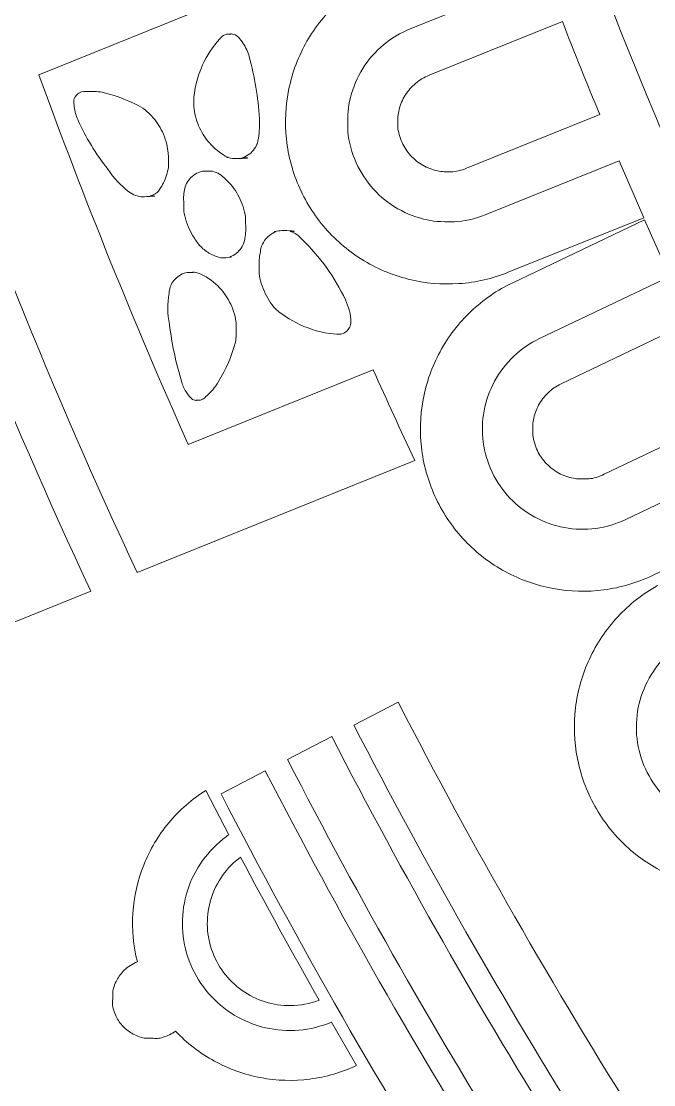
# Model space of a CAD drawing. Header units: millimetres. Extents: x -216 to 235, y -247 to 205.
# Drawn here: x -124.84 to -109.07, y -94.69 to -68.15 of the extents above; entities that cross this region are included whole.
import ezdxf

# ---------------------------------------------------------------- set-up
doc = ezdxf.new("R2010")
doc.units = ezdxf.units.MM
doc.header["$MEASUREMENT"] = 0
doc.layers.add('Camada 1', color=7, linetype='Continuous')

msp = doc.modelspace()

# ---------------------------------------------------------------- linework, layer by layer
at = {"layer": 'Camada 1', "color": 240, "lineweight": 18}
msp.add_open_spline([(40.386, -243.7514), (52.549, -242.0562), (64.5321, -239.369), (76.2543, -235.708), (76.2543, -235.708), (98.8911, -228.6351), (120.1427, -218.1082), (139.486, -204.3864), (139.486, -204.3864), (164.4969, -186.644), (185.4274, -164.233), (201.4217, -138.0695), (201.4217, -138.0695), (213.7717, -117.7741), (222.7947, -95.7966), (228.2686, -72.6782), (228.2686, -72.6782), (232.7664, -53.682), (234.7784, -34.2646), (234.2711, -14.7498), (234.2711, -14.7498), (233.6078, 8.9614), (229.2434, 32.277), (221.2854, 54.6227), (221.2854, 54.6227), (213.3274, 76.9685), (201.9717, 97.7943), (187.498, 116.5872), (187.498, 116.5872), (182.1139, 123.578), (176.3293, 130.2413), (170.1642, 136.5541), (170.1642, 136.5541), (153.5928, 153.4769), (134.5781, 167.599), (113.5883, 178.5727), (113.5883, 178.5727), (92.5985, 189.5464), (70.1505, 197.1015), (46.7969, 201.0519), (46.7969, 201.0519), (39.0919, 202.3552), (31.3295, 203.2562), (23.5308, 203.7524), (23.5308, 203.7524), (0.054, 205.2792), (-23.3725, 203.1146), (-46.1721, 197.3119), (-46.1721, 197.3119), (-57.2082, 194.503), (-67.9982, 190.8615), (-78.4793, 186.4083), (-78.4793, 186.4083), (-100.2525, 177.1917), (-120.3159, 164.6826), (-138.1754, 149.1888), (-138.1754, 149.1888), (-156.0349, 133.6951), (-171.2507, 115.5983), (-183.4483, 95.344), (-183.4483, 95.344), (-190.4371, 83.7389), (-196.3515, 71.5511), (-201.1434, 58.8799), (-201.1434, 58.8799), (-210.746, 33.3304), (-215.639, 6.4782), (-215.6655, -20.8162), (-215.6655, -20.8162), (-215.6885, -44.4186), (-212.0189, -67.7341), (-204.7472, -90.1884), (-204.7472, -90.1884), (-197.4754, -112.6427), (-186.7806, -133.683), (-172.926, -152.7913), (-172.926, -152.7913), (-167.4686, -160.3181), (-161.5547, -167.4917), (-155.2071, -174.2846)], degree=3, knots=[0, 0, 0, 0, 0.047619, 0.047619, 0.047619, 0.047619, 0.0952381, 0.0952381, 0.0952381, 0.0952381, 0.1428571, 0.1428571, 0.1428571, 0.1428571, 0.1904762, 0.1904762, 0.1904762, 0.1904762, 0.2380952, 0.2380952, 0.2380952, 0.2380952, 0.2857143, 0.2857143, 0.2857143, 0.2857143, 0.3333333, 0.3333333, 0.3333333, 0.3333333, 0.3809524, 0.3809524, 0.3809524, 0.3809524, 0.4285714, 0.4285714, 0.4285714, 0.4285714, 0.4761905, 0.4761905, 0.4761905, 0.4761905, 0.5238095, 0.5238095, 0.5238095, 0.5238095, 0.5714286, 0.5714286, 0.5714286, 0.5714286, 0.6190476, 0.6190476, 0.6190476, 0.6190476, 0.6666667, 0.6666667, 0.6666667, 0.6666667, 0.7142857, 0.7142857, 0.7142857, 0.7142857, 0.7619048, 0.7619048, 0.7619048, 0.7619048, 0.8095238, 0.8095238, 0.8095238, 0.8095238, 0.8571429, 0.8571429, 0.8571429, 0.8571429, 0.9047619, 0.9047619, 0.9047619, 0.9047619, 1, 1, 1, 1], dxfattribs=at)
at = {"layer": 'Camada 1', "color": 250, "lineweight": 18}
for points, knots in [([(169.4556, 135.5004), (152.9965, 152.348), (134.1044, 166.4135), (113.2447, 177.3504), (113.2447, 177.3504), (92.385, 188.2873), (70.0712, 195.8264), (46.8527, 199.782), (46.8527, 199.782), (39.1901, 201.0875), (31.4701, 201.9926), (23.7134, 202.4951), (23.7134, 202.4951), (0.3708, 204.0413), (-22.9262, 201.9169), (-45.6041, 196.1741), (-45.6041, 196.1741), (-56.5864, 193.3931), (-67.3248, 189.7829), (-77.7567, 185.3645), (-77.7567, 185.3645), (-99.4202, 176.2238), (-119.3871, 163.8067), (-137.1658, 148.419), (-137.1658, 148.419), (-154.9444, 133.0313), (-170.097, 115.0518), (-182.2504, 94.9233), (-182.2504, 94.9233), (-189.2131, 83.3915), (-195.1084, 71.2792), (-199.8881, 58.6848), (-199.8881, 58.6848), (-209.4979, 33.2044), (-214.3954, 6.4161), (-214.4225, -20.8161), (-214.4225, -20.8161), (-214.4225, -44.3152), (-210.6959, -67.68), (-203.3914, -90.0987), (-203.3914, -90.0987), (-196.087, -112.5174), (-185.3655, -133.5174), (-171.4908, -152.5816), (-171.4908, -152.5816), (-166.2338, -159.8049), (-160.555, -166.7015), (-154.4747, -173.2469), (-154.4747, -173.2469), (-138.5335, -190.4321), (-120.1002, -204.912), (-99.6287, -216.33), (-99.6287, -216.33), (-77.9909, -228.3986), (-54.6567, -236.727), (-30.2673, -241.0865), (-30.2673, -241.0865), (-7.2069, -245.2627), (16.2229, -245.78), (39.4452, -242.6257)], [0, 0, 0, 0, 0.0625, 0.0625, 0.0625, 0.0625, 0.125, 0.125, 0.125, 0.125, 0.1875, 0.1875, 0.1875, 0.1875, 0.25, 0.25, 0.25, 0.25, 0.3125, 0.3125, 0.3125, 0.3125, 0.375, 0.375, 0.375, 0.375, 0.4375, 0.4375, 0.4375, 0.4375, 0.5, 0.5, 0.5, 0.5, 0.5625, 0.5625, 0.5625, 0.5625, 0.625, 0.625, 0.625, 0.625, 0.6875, 0.6875, 0.6875, 0.6875, 0.75, 0.75, 0.75, 0.75, 0.8125, 0.8125, 0.8125, 0.8125, 0.875, 0.875, 0.875, 0.875, 1, 1, 1, 1]), ([(-80.3896, -223.5108), (-101.7016, -214.0775), (-121.2756, -201.4264), (-138.6295, -185.869), (-138.6295, -185.869), (-155.9835, -170.3116), (-170.6901, -152.2309), (-182.3871, -132.0723), (-182.3871, -132.0723), (-186.1637, -125.5637), (-189.6042, -118.8715), (-192.6998, -112.0128), (-192.6998, -112.0128), (-202.31, -90.6018), (-208.4525, -67.9511), (-210.976, -44.6184), (-210.976, -44.6184), (-211.9408, -35.6978), (-212.3665, -26.7353), (-212.2517, -17.7634), (-212.2517, -17.7634), (-211.9346, 5.5262), (-207.9782, 28.4796), (-200.4799, 50.5315), (-200.4799, 50.5315), (-192.9815, 72.5834), (-182.1257, 93.1907), (-168.1799, 111.8462), (-168.1799, 111.8462), (-161.7917, 120.3919), (-154.8036, 128.4545), (-147.2523, 135.9921), (-147.2523, 135.9921), (-144.575, 138.6646), (-141.8305, 141.2679), (-139.0205, 143.8004)], [0, 0, 0, 0, 0.1, 0.1, 0.1, 0.1, 0.2, 0.2, 0.2, 0.2, 0.3, 0.3, 0.3, 0.3, 0.4, 0.4, 0.4, 0.4, 0.5, 0.5, 0.5, 0.5, 0.6, 0.6, 0.6, 0.6, 0.7, 0.7, 0.7, 0.7, 0.8, 0.8, 0.8, 0.8, 1, 1, 1, 1]), ([(-139.0924, 142.3947), (-156.1732, 126.9372), (-170.6255, 108.9981), (-182.0937, 89.0189), (-182.0937, 89.0189), (-190.2531, 74.804), (-196.7728, 59.7664), (-201.5712, 44.0943), (-201.5712, 44.0943), (-208.3999, 21.7894), (-211.6552, -1.3091), (-211.2571, -24.6323), (-211.2571, -24.6323), (-211.1087, -33.3264), (-210.4499, -41.9967), (-209.2831, -50.6134), (-209.2831, -50.6134), (-206.139, -73.616), (-199.4352, -95.8435), (-189.3368, -116.7486), (-189.3368, -116.7486), (-180.0563, -135.9605), (-168.1071, -153.6364), (-153.7378, -169.4081), (-153.7378, -169.4081), (-133.2574, -191.8875), (-108.6336, -209.7323), (-80.8955, -222.1967)], [0, 0, 0, 0, 0.125, 0.125, 0.125, 0.125, 0.25, 0.25, 0.25, 0.25, 0.375, 0.375, 0.375, 0.375, 0.5, 0.5, 0.5, 0.5, 0.625, 0.625, 0.625, 0.625, 0.75, 0.75, 0.75, 0.75, 1, 1, 1, 1]), ([(-150.9205, -77.3759), (-156.868, -60.4674), (-160.0972, -42.8367), (-160.5287, -24.9179), (-160.5287, -24.9179), (-160.7768, -14.6119), (-160.0916, -4.3259), (-158.4785, 5.8561), (-158.4785, 5.8561), (-155.6464, 23.5449), (-150.0821, 40.5729), (-141.9225, 56.5208), (-141.9225, 56.5208), (-133.7982, 72.3997), (-123.2997, 86.8191), (-110.6833, 99.4273), (-110.6833, 99.4273), (-98.0511, 112.0511), (-83.5997, 122.5434), (-67.6849, 130.6458), (-67.6849, 130.6458), (-59.3304, 134.8992), (-50.6531, 138.4478), (-41.7123, 141.2675)], [0, 0, 0, 0, 0.1428571, 0.1428571, 0.1428571, 0.1428571, 0.2857143, 0.2857143, 0.2857143, 0.2857143, 0.4285714, 0.4285714, 0.4285714, 0.4285714, 0.5714286, 0.5714286, 0.5714286, 0.5714286, 0.7142857, 0.7142857, 0.7142857, 0.7142857, 1, 1, 1, 1]), ([(-131.4849, 76.4581), (-141.7294, 61.5908), (-149.522, 45.304), (-154.6708, 27.9986), (-154.6708, 27.9986), (-160.0088, 10.0576), (-162.3683, -8.5113), (-161.687, -27.2172), (-161.687, -27.2172), (-161.0128, -45.2033), (-157.5334, -62.8625), (-151.3342, -79.76), (-151.3342, -79.76), (-145.135, -96.6575), (-136.3689, -112.3772), (-125.2515, -126.5319), (-125.2515, -126.5319), (-121.3176, -131.5408), (-117.1105, -136.3224), (-112.6433, -140.8621), (-112.6433, -140.8621), (-103.3382, -150.3182), (-93.005, -158.6385), (-81.7816, -165.7122)], [0, 0, 0, 0, 0.1428571, 0.1428571, 0.1428571, 0.1428571, 0.2857143, 0.2857143, 0.2857143, 0.2857143, 0.4285714, 0.4285714, 0.4285714, 0.4285714, 0.5714286, 0.5714286, 0.5714286, 0.5714286, 0.7142857, 0.7142857, 0.7142857, 0.7142857, 1, 1, 1, 1]), ([(-53.7581, -114.8906), (-43.9247, -121.5042), (-33.1778, -126.4982), (-21.7821, -129.7495), (-21.7821, -129.7495), (-17.9227, -130.8506), (-14.0101, -131.7442), (-10.0553, -132.4277), (-10.0553, -132.4277), (-10.4894, -132.4277), (-11.0472, -132.5429), (-11.5174, -132.7152), (-11.5174, -132.7152), (-11.9877, -132.8874), (-12.4252, -133.1312), (-12.8192, -133.4404), (-12.8192, -133.4404), (-13.2373, -133.7685), (-13.5952, -134.1614), (-13.883, -134.6082), (-13.883, -134.6082), (-14.5478, -135.6735), (-15.0296, -136.833), (-15.3155, -138.0557), (-15.3155, -138.0557), (-15.6941, -139.6741), (-15.8676, -141.2601), (-15.8676, -142.9878), (-15.8676, -142.9878), (-15.9255, -141.2546), (-16.145, -139.5343), (-16.5242, -137.8421), (-16.5242, -137.8421), (-16.7898, -136.6986), (-17.232, -135.6112), (-17.8399, -134.607), (-17.8399, -134.607), (-18.0369, -134.252), (-18.2871, -133.9323), (-18.5842, -133.6556), (-18.5842, -133.6556), (-18.8659, -133.3932), (-19.1836, -133.1756), (-19.53, -133.0075), (-19.53, -133.0075), (-19.7998, -132.8758), (-20.0869, -132.788), (-20.3842, -132.7462), (-20.3842, -132.7462), (-20.6815, -132.7044), (-20.9817, -132.7096), (-21.2773, -132.7616), (-21.2773, -132.7616), (-21.573, -132.8138), (-21.8569, -132.9115), (-22.122, -133.0524), (-22.122, -133.0524), (-22.2659, -133.1289), (-22.4027, -133.2173), (-22.5314, -133.3172), (-22.5314, -133.3172), (-22.927, -133.6328), (-23.2683, -134.0064), (-23.547, -134.4288), (-23.547, -134.4288), (-23.8257, -134.8513), (-24.0348, -135.3121), (-24.1693, -135.7999), (-24.1693, -135.7999), (-24.2669, -136.1539), (-24.3384, -136.586), (-24.3384, -136.8834), (-24.3384, -136.8834), (-24.3633, -137.4947), (-24.2922, -138.1022), (-24.127, -138.6912), (-24.127, -138.6912), (-24.0068, -139.1197), (-23.8384, -139.5316), (-23.6241, -139.9216), (-23.6241, -139.9216), (-25.5958, -139.2435), (-27.6493, -138.8822), (-29.734, -138.8466), (-29.734, -138.8466), (-31.7383, -138.8124), (-33.7249, -139.0802), (-35.6486, -139.6439), (-35.6486, -139.6439), (-35.4656, -139.0447), (-35.3898, -138.4746), (-35.3898, -137.7978), (-35.3898, -137.7978), (-35.3898, -137.307), (-35.48, -136.7368), (-35.6303, -136.2248), (-35.6303, -136.2248), (-35.7589, -135.7877), (-35.9543, -135.3761), (-36.2117, -135.0001), (-36.2117, -135.0001), (-36.469, -134.6242), (-36.7821, -134.2931), (-37.143, -134.0151), (-37.143, -134.0151), (-37.504, -133.737), (-37.904, -133.5189), (-38.3332, -133.366), (-38.3332, -133.366), (-38.7624, -133.2131), (-39.2575, -133.1165), (-39.6656, -133.1165), (-39.6656, -133.1165), (-40.1817, -133.1165), (-40.5729, -133.1624), (-41.01, -133.291), (-41.01, -133.291), (-41.5567, -133.4518), (-42.0616, -133.7161), (-42.5054, -134.0736), (-42.5054, -134.0736), (-42.9959, -134.4687), (-43.4185, -134.9358), (-43.7629, -135.4632), (-43.7629, -135.4632), (-44.1353, -136.0335), (-44.4059, -136.6584), (-44.5672, -137.3202), (-44.5672, -137.3202), (-56.8094, -131.6614), (-68.0157, -124.1573), (-77.9102, -114.9924), (-77.9102, -114.9924), (-87.8046, -105.8276), (-96.1435, -95.2278), (-102.7216, -83.4539), (-102.7216, -83.4539), (-107.5592, -74.7952), (-111.3646, -65.6358), (-114.0868, -56.0982), (-114.0868, -56.0982), (-115.2081, -52.1698), (-116.1397, -48.1922), (-116.8797, -44.1745), (-116.8797, -44.1745), (-116.1713, -44.8078), (-115.3724, -45.3225), (-114.5029, -45.7059), (-114.5029, -45.7059), (-113.6334, -46.0893), (-112.7146, -46.3319), (-111.7692, -46.4279), (-111.7692, -46.4279), (-110.8237, -46.5238), (-109.8749, -46.4707), (-108.9462, -46.2697), (-108.9462, -46.2697), (-108.0173, -46.0688), (-107.1314, -45.7251), (-106.3101, -45.247), (-106.3101, -45.247), (-105.4889, -44.7689), (-104.7525, -44.1682), (-104.1192, -43.4597), (-104.1192, -43.4597), (-103.4859, -42.7512), (-102.9712, -41.9524), (-102.5878, -41.0829), (-102.5878, -41.0829), (-102.4658, -40.8062), (-102.3578, -40.5238), (-102.2642, -40.2364), (-102.2642, -40.2364), (-100.2211, -51.972), (-96.3672, -63.2436), (-90.7976, -73.7735), (-90.7976, -73.7735), (-85.2279, -84.3035), (-78.0796, -93.8325), (-69.5287, -102.1259), (-69.5287, -102.1259), (-64.6609, -106.8471), (-59.3899, -111.1134), (-53.7581, -114.8906)], [0, 0, 0, 0, 0.0212766, 0.0212766, 0.0212766, 0.0212766, 0.0425532, 0.0425532, 0.0425532, 0.0425532, 0.0638298, 0.0638298, 0.0638298, 0.0638298, 0.0851064, 0.0851064, 0.0851064, 0.0851064, 0.106383, 0.106383, 0.106383, 0.106383, 0.1276596, 0.1276596, 0.1276596, 0.1276596, 0.1489362, 0.1489362, 0.1489362, 0.1489362, 0.1702128, 0.1702128, 0.1702128, 0.1702128, 0.1914894, 0.1914894, 0.1914894, 0.1914894, 0.212766, 0.212766, 0.212766, 0.212766, 0.2340426, 0.2340426, 0.2340426, 0.2340426, 0.2553191, 0.2553191, 0.2553191, 0.2553191, 0.2765957, 0.2765957, 0.2765957, 0.2765957, 0.2978723, 0.2978723, 0.2978723, 0.2978723, 0.3191489, 0.3191489, 0.3191489, 0.3191489, 0.3404255, 0.3404255, 0.3404255, 0.3404255, 0.3617021, 0.3617021, 0.3617021, 0.3617021, 0.3829787, 0.3829787, 0.3829787, 0.3829787, 0.4042553, 0.4042553, 0.4042553, 0.4042553, 0.4255319, 0.4255319, 0.4255319, 0.4255319, 0.4468085, 0.4468085, 0.4468085, 0.4468085, 0.4680851, 0.4680851, 0.4680851, 0.4680851, 0.4893617, 0.4893617, 0.4893617, 0.4893617, 0.5106383, 0.5106383, 0.5106383, 0.5106383, 0.5319149, 0.5319149, 0.5319149, 0.5319149, 0.5531915, 0.5531915, 0.5531915, 0.5531915, 0.5744681, 0.5744681, 0.5744681, 0.5744681, 0.5957447, 0.5957447, 0.5957447, 0.5957447, 0.6170213, 0.6170213, 0.6170213, 0.6170213, 0.6382979, 0.6382979, 0.6382979, 0.6382979, 0.6595745, 0.6595745, 0.6595745, 0.6595745, 0.6808511, 0.6808511, 0.6808511, 0.6808511, 0.7021277, 0.7021277, 0.7021277, 0.7021277, 0.7234043, 0.7234043, 0.7234043, 0.7234043, 0.7446809, 0.7446809, 0.7446809, 0.7446809, 0.7659574, 0.7659574, 0.7659574, 0.7659574, 0.787234, 0.787234, 0.787234, 0.787234, 0.8085106, 0.8085106, 0.8085106, 0.8085106, 0.8297872, 0.8297872, 0.8297872, 0.8297872, 0.8510638, 0.8510638, 0.8510638, 0.8510638, 0.8723404, 0.8723404, 0.8723404, 0.8723404, 0.893617, 0.893617, 0.893617, 0.893617, 0.9148936, 0.9148936, 0.9148936, 0.9148936, 0.9361702, 0.9361702, 0.9361702, 0.9361702, 0.9574468, 0.9574468, 0.9574468, 0.9574468, 1, 1, 1, 1]), ([(-21.4526, -67.5265), (-21.5767, -67.4003), (-21.7226, -67.3003), (-21.8851, -67.2301), (-21.8851, -67.2301), (-22.365, -67.0732), (-22.8296, -66.8755), (-23.2754, -66.6385), (-23.2754, -66.6385), (-23.6866, -66.3131), (-24.1409, -66.0513), (-24.6286, -65.8587), (-24.6286, -65.8587), (-24.8047, -65.8062), (-24.9662, -65.7862), (-25.1704, -65.7862), (-25.1704, -65.7862), (-25.2252, -65.7862), (-25.3091, -65.7937), (-25.3778, -65.8036), (-25.3778, -65.8036), (-25.4131, -65.8036), (-25.5077, -65.7615), (-25.5661, -65.7258), (-25.5661, -65.7258), (-25.6245, -65.6901), (-25.6766, -65.6457), (-25.7211, -65.5936), (-25.7211, -65.5936), (-25.7358, -65.5765), (-25.7495, -65.5586), (-25.7623, -65.5401), (-25.7623, -65.5401), (-25.7421, -65.5401), (-25.8352, -65.4954), (-25.8499, -65.4954), (-25.8499, -65.4954), (-25.7513, -65.4954), (-25.914, -65.4801), (-25.9471, -65.4801), (-25.9471, -65.4801), (-25.9801, -65.4801), (-26.1423, -65.4955), (-26.0442, -65.4955), (-26.0442, -65.4955), (-26.059, -65.4955), (-26.152, -65.5402), (-26.1318, -65.5402), (-26.1318, -65.5402), (-26.1419, -65.5402), (-26.2013, -65.5995), (-26.2013, -65.6097), (-26.2013, -65.6097), (-26.2013, -65.6014), (-26.2352, -65.6622), (-26.2352, -65.6691), (-26.2352, -65.6691), (-26.3523, -65.843), (-26.4391, -66.0338), (-26.4933, -66.2363), (-26.4933, -66.2363), (-26.6106, -66.674), (-26.7407, -67.108), (-26.8836, -67.538), (-26.8836, -67.538), (-27.0796, -67.815), (-27.2227, -68.1227), (-27.3084, -68.4511), (-27.3084, -68.4511), (-27.3084, -68.3918), (-27.3309, -68.525), (-27.3309, -68.5532), (-27.3309, -68.5532), (-27.3309, -68.6001), (-27.3207, -69.1015), (-27.3207, -68.6572), (-27.3207, -68.6572), (-27.3207, -68.6746), (-27.279, -68.7781), (-27.279, -68.753), (-27.279, -68.753), (-27.279, -68.7689), (-27.2073, -68.8448), (-27.192, -68.8448), (-27.192, -68.8448), (-26.8431, -69.0947), (-26.464, -69.2959), (-26.0614, -69.4447), (-26.0614, -69.4447), (-25.9301, -69.4447), (-153.4224, -69.4652), (-25.8007, -69.4652), (-25.8007, -69.4652), (-25.7555, -69.4652), (-25.634, -69.5194), (-25.559, -69.5652), (-25.559, -69.5652), (-25.5285, -69.584), (-25.4992, -69.6046), (-25.4713, -69.6271)], [0, 0, 0, 0, 0.0384615, 0.0384615, 0.0384615, 0.0384615, 0.0769231, 0.0769231, 0.0769231, 0.0769231, 0.1153846, 0.1153846, 0.1153846, 0.1153846, 0.1538462, 0.1538462, 0.1538462, 0.1538462, 0.1923077, 0.1923077, 0.1923077, 0.1923077, 0.2307692, 0.2307692, 0.2307692, 0.2307692, 0.2692308, 0.2692308, 0.2692308, 0.2692308, 0.3076923, 0.3076923, 0.3076923, 0.3076923, 0.3461538, 0.3461538, 0.3461538, 0.3461538, 0.3846154, 0.3846154, 0.3846154, 0.3846154, 0.4230769, 0.4230769, 0.4230769, 0.4230769, 0.4615385, 0.4615385, 0.4615385, 0.4615385, 0.5, 0.5, 0.5, 0.5, 0.5384615, 0.5384615, 0.5384615, 0.5384615, 0.5769231, 0.5769231, 0.5769231, 0.5769231, 0.6153846, 0.6153846, 0.6153846, 0.6153846, 0.6538462, 0.6538462, 0.6538462, 0.6538462, 0.6923077, 0.6923077, 0.6923077, 0.6923077, 0.7307692, 0.7307692, 0.7307692, 0.7307692, 0.7692308, 0.7692308, 0.7692308, 0.7692308, 0.8076923, 0.8076923, 0.8076923, 0.8076923, 0.8461538, 0.8461538, 0.8461538, 0.8461538, 0.8846154, 0.8846154, 0.8846154, 0.8846154, 0.9230769, 0.9230769, 0.9230769, 0.9230769, 1, 1, 1, 1]), ([(-115.1396, -68.3411), (-115.1396, -68.3411), (-111.7947, -66.9947), (-111.7947, -66.9947), (-111.7947, -66.9947), (-111.7947, -66.9947), (-112.338, -65.5465), (-112.338, -65.5465), (-112.338, -65.5465), (-112.338, -65.5465), (-115.717, -66.9068), (-115.717, -66.9068)], [0, 0, 0, 0, 0.25, 0.25, 0.25, 0.25, 0.5, 0.5, 0.5, 0.5, 1, 1, 1, 1]), ([(-115.717, -66.9068), (-116.1118, -67.0656), (-116.4768, -67.2843), (-116.8031, -67.5575), (-116.8031, -67.5575), (-117.1295, -67.8305), (-117.409, -68.1514), (-117.635, -68.5119), (-117.635, -68.5119), (-117.861, -68.8725), (-118.0277, -69.264), (-118.1312, -69.6767), (-118.1312, -69.6767), (-118.2346, -70.0895), (-118.2723, -70.5133), (-118.2431, -70.9378), (-118.2431, -70.9378), (-118.214, -71.3624), (-118.1188, -71.7771), (-117.9599, -72.1719), (-117.9599, -72.1719), (-117.801, -72.5666), (-117.5823, -72.9316), (-117.3092, -73.258), (-117.3092, -73.258), (-117.0361, -73.5843), (-116.7153, -73.8638), (-116.3548, -74.0898)], [0, 0, 0, 0, 0.125, 0.125, 0.125, 0.125, 0.25, 0.25, 0.25, 0.25, 0.375, 0.375, 0.375, 0.375, 0.5, 0.5, 0.5, 0.5, 0.625, 0.625, 0.625, 0.625, 0.75, 0.75, 0.75, 0.75, 1, 1, 1, 1]), ([(-113.2722, -72.9803), (-113.5161, -73.0785), (-113.8298, -73.1553), (-114.0347, -73.1553), (-114.0347, -73.1553), (-114.4038, -73.1553), (-114.5589, -73.1501), (-114.8139, -73.0861), (-114.8139, -73.0861), (-115.069, -73.0222), (-115.3109, -72.9192), (-115.5337, -72.7795), (-115.5337, -72.7795), (-115.7565, -72.6399), (-115.9547, -72.4672), (-116.1234, -72.2656), (-116.1234, -72.2656), (-116.2922, -72.0639), (-116.4273, -71.8384), (-116.5255, -71.5945), (-116.5255, -71.5945), (-116.6237, -71.3506), (-116.7005, -71.0369), (-116.7005, -70.832), (-116.7005, -70.832), (-116.7005, -70.4629), (-116.6953, -70.3078), (-116.6313, -70.0527), (-116.6313, -70.0527), (-116.5674, -69.7977), (-116.4644, -69.5558), (-116.3247, -69.333), (-116.3247, -69.333), (-116.1851, -69.1102), (-116.0124, -68.912), (-115.8107, -68.7432), (-115.8107, -68.7432), (-115.6091, -68.5745), (-115.3836, -68.4394), (-115.1396, -68.3411)], [0, 0, 0, 0, 0.0909091, 0.0909091, 0.0909091, 0.0909091, 0.1818182, 0.1818182, 0.1818182, 0.1818182, 0.2727273, 0.2727273, 0.2727273, 0.2727273, 0.3636364, 0.3636364, 0.3636364, 0.3636364, 0.4545455, 0.4545455, 0.4545455, 0.4545455, 0.5454545, 0.5454545, 0.5454545, 0.5454545, 0.6363636, 0.6363636, 0.6363636, 0.6363636, 0.7272727, 0.7272727, 0.7272727, 0.7272727, 0.8181818, 0.8181818, 0.8181818, 0.8181818, 1, 1, 1, 1]), ([(-119.1565, -69.0353), (-119.1887, -68.917), (-119.2389, -68.8052), (-119.3061, -68.7026), (-119.3061, -68.7026), (-119.3414, -68.6486), (-119.3811, -68.5977), (-119.4248, -68.5503), (-119.4248, -68.5503), (-119.4487, -68.5278), (-119.4934, -68.4951), (-119.5056, -68.4951), (-119.5056, -68.4951), (-119.4682, -68.4951), (-119.5779, -68.4677), (-119.5995, -68.4677), (-119.5995, -68.4677), (-119.6709, -68.4677), (-119.5415, -68.4705), (-119.6973, -68.4705), (-119.6973, -68.4705), (-119.7161, -68.4705), (-119.8188, -68.5035), (-119.7895, -68.5035), (-119.7895, -68.5035), (-119.8009, -68.5035), (-119.8443, -68.5393), (-119.8669, -68.5633), (-119.8669, -68.5633), (-119.8745, -68.5713), (-119.8883, -68.5871), (-119.8883, -68.5884), (-119.8883, -68.5884), (-120.0662, -68.7829), (-120.2114, -69.0029), (-120.3204, -69.2428), (-120.3204, -69.2428), (-120.452, -69.5321), (-120.5422, -69.8856), (-120.5422, -70.1584), (-120.5422, -70.1584), (-120.5422, -70.3195), (-120.5146, -70.4858), (-120.4628, -70.6422), (-120.4628, -70.6422), (-120.411, -70.7986), (-120.3354, -70.9449), (-120.2379, -71.0777), (-120.2379, -71.0777), (-120.128, -71.2271), (-119.9936, -71.3549), (-119.8389, -71.4571), (-119.8389, -71.4571), (-119.7927, -71.4938), (-119.7108, -71.5435), (-119.6862, -71.5435), (-119.6862, -71.5435), (-119.7994, -71.5435), (-119.5642, -71.5784), (-119.5142, -71.5784), (-119.5142, -71.5784), (-119.4422, -71.5784), (-118.9491, -71.5584), (-119.34, -71.5584), (-119.34, -71.5584), (-119.3116, -71.5584), (-119.2295, -71.5182), (-119.1803, -71.4857), (-119.1803, -71.4857), (-119.1312, -71.4531), (-119.0877, -71.4133), (-119.051, -71.3671), (-119.051, -71.3671), (-119.0144, -71.321), (-118.9647, -71.239), (-118.9647, -71.2144), (-118.9647, -71.2144), (-118.9647, -71.2266), (-118.9418, -71.1453), (-118.9418, -71.1359), (-118.9418, -71.1359), (-118.9022, -70.9514), (-118.9, -70.8456), (-118.9, -70.575)], [0, 0, 0, 0, 0.0454545, 0.0454545, 0.0454545, 0.0454545, 0.0909091, 0.0909091, 0.0909091, 0.0909091, 0.1363636, 0.1363636, 0.1363636, 0.1363636, 0.1818182, 0.1818182, 0.1818182, 0.1818182, 0.2272727, 0.2272727, 0.2272727, 0.2272727, 0.2727273, 0.2727273, 0.2727273, 0.2727273, 0.3181818, 0.3181818, 0.3181818, 0.3181818, 0.3636364, 0.3636364, 0.3636364, 0.3636364, 0.4090909, 0.4090909, 0.4090909, 0.4090909, 0.4545455, 0.4545455, 0.4545455, 0.4545455, 0.5, 0.5, 0.5, 0.5, 0.5454545, 0.5454545, 0.5454545, 0.5454545, 0.5909091, 0.5909091, 0.5909091, 0.5909091, 0.6363636, 0.6363636, 0.6363636, 0.6363636, 0.6818182, 0.6818182, 0.6818182, 0.6818182, 0.7272727, 0.7272727, 0.7272727, 0.7272727, 0.7727273, 0.7727273, 0.7727273, 0.7727273, 0.8181818, 0.8181818, 0.8181818, 0.8181818, 0.8636364, 0.8636364, 0.8636364, 0.8636364, 0.9090909, 0.9090909, 0.9090909, 0.9090909, 1, 1, 1, 1]), ([(-113.7391, -71.8205), (-113.861, -71.8696), (-114.0178, -71.908), (-114.1203, -71.908), (-114.1203, -71.908), (-114.3048, -71.908), (-114.3824, -71.9054), (-114.5099, -71.8734), (-114.5099, -71.8734), (-114.6375, -71.8415), (-114.7584, -71.7899), (-114.8698, -71.7201), (-114.8698, -71.7201), (-114.9812, -71.6503), (-115.0803, -71.5639), (-115.1647, -71.4631), (-115.1647, -71.4631), (-115.2491, -71.3623), (-115.3166, -71.2496), (-115.3657, -71.1276), (-115.3657, -71.1276), (-115.4148, -71.0056), (-115.4532, -70.8488), (-115.4532, -70.7463), (-115.4532, -70.7463), (-115.4532, -70.5618), (-115.4506, -70.4842), (-115.4186, -70.3567), (-115.4186, -70.3567), (-115.3867, -70.2292), (-115.3351, -70.1082), (-115.2653, -69.9969), (-115.2653, -69.9969), (-115.1955, -69.8855), (-115.1091, -69.7863), (-115.0083, -69.702), (-115.0083, -69.702), (-114.9075, -69.6176), (-114.7947, -69.55), (-114.6728, -69.5009)], [0, 0, 0, 0, 0.0909091, 0.0909091, 0.0909091, 0.0909091, 0.1818182, 0.1818182, 0.1818182, 0.1818182, 0.2727273, 0.2727273, 0.2727273, 0.2727273, 0.3636364, 0.3636364, 0.3636364, 0.3636364, 0.4545455, 0.4545455, 0.4545455, 0.4545455, 0.5454545, 0.5454545, 0.5454545, 0.5454545, 0.6363636, 0.6363636, 0.6363636, 0.6363636, 0.7272727, 0.7272727, 0.7272727, 0.7272727, 0.8181818, 0.8181818, 0.8181818, 0.8181818, 1, 1, 1, 1]), ([(-122.772, -69.9366), (-122.9314, -69.8966), (-122.978, -69.9042), (-123.2586, -69.9042), (-123.2586, -69.9042), (-123.2854, -69.9042), (-123.4117, -69.9242), (-123.3531, -69.9242), (-123.3531, -69.9242), (-123.3665, -69.9242), (-123.4546, -69.9724), (-123.4369, -69.9724), (-123.4369, -69.9724), (-123.4464, -69.9724), (-123.5016, -70.0337), (-123.5016, -70.0441), (-123.5016, -70.0441), (-123.5016, -70.0357), (-123.5311, -70.0952), (-123.5311, -70.102), (-123.5311, -70.102), (-123.5311, -70.2407), (-123.52, -70.3413), (-123.4866, -70.4566), (-123.4866, -70.4566), (-123.4723, -70.5059), (-123.4547, -70.5542), (-123.4339, -70.6011), (-123.4339, -70.6011), (-123.2354, -71.0492), (-122.981, -71.4682), (-122.6747, -71.8509), (-122.6747, -71.8509), (-122.5346, -72.0649), (-122.3602, -72.252), (-122.1567, -72.4069), (-122.1567, -72.4069), (-122.1075, -72.4452), (-122.0529, -72.4753), (-121.9943, -72.4965), (-121.9943, -72.4965), (-121.9357, -72.5177), (-121.8671, -72.5315), (-121.8123, -72.5315), (-121.8123, -72.5315), (-121.74, -72.5315), (-121.309, -72.5085), (-121.6283, -72.5085), (-121.6283, -72.5085), (-121.5968, -72.5085), (-121.5071, -72.4625), (-121.4537, -72.4253), (-121.4537, -72.4253), (-121.37, -72.3251), (-121.3029, -72.2131), (-121.2541, -72.092), (-121.2541, -72.092), (-121.2054, -71.9708), (-121.1673, -71.8151), (-121.1673, -71.7133), (-121.1673, -71.7133), (-121.1673, -71.544), (-121.1672, -71.4878), (-121.1901, -71.3771), (-121.1901, -71.3771), (-121.1901, -71.2691), (-121.2546, -71.0603), (-121.3231, -70.9133), (-121.3231, -70.9133), (-121.3917, -70.7663), (-121.4824, -70.6319), (-121.593, -70.5133), (-121.593, -70.5133), (-121.6604, -70.4411), (-121.7344, -70.3756), (-121.8143, -70.3175), (-121.8143, -70.3175), (-122.1157, -70.1484), (-122.4368, -70.0206), (-122.772, -69.9366)], [0, 0, 0, 0, 0.047619, 0.047619, 0.047619, 0.047619, 0.0952381, 0.0952381, 0.0952381, 0.0952381, 0.1428571, 0.1428571, 0.1428571, 0.1428571, 0.1904762, 0.1904762, 0.1904762, 0.1904762, 0.2380952, 0.2380952, 0.2380952, 0.2380952, 0.2857143, 0.2857143, 0.2857143, 0.2857143, 0.3333333, 0.3333333, 0.3333333, 0.3333333, 0.3809524, 0.3809524, 0.3809524, 0.3809524, 0.4285714, 0.4285714, 0.4285714, 0.4285714, 0.4761905, 0.4761905, 0.4761905, 0.4761905, 0.5238095, 0.5238095, 0.5238095, 0.5238095, 0.5714286, 0.5714286, 0.5714286, 0.5714286, 0.6190476, 0.6190476, 0.6190476, 0.6190476, 0.6666667, 0.6666667, 0.6666667, 0.6666667, 0.7142857, 0.7142857, 0.7142857, 0.7142857, 0.7619048, 0.7619048, 0.7619048, 0.7619048, 0.8095238, 0.8095238, 0.8095238, 0.8095238, 0.8571429, 0.8571429, 0.8571429, 0.8571429, 0.9047619, 0.9047619, 0.9047619, 0.9047619, 1, 1, 1, 1]), ([(-112.6948, -74.4147), (-112.6948, -74.4147), (-109.3177, -73.0553), (-109.3177, -73.0553), (-109.3177, -73.0553), (-109.3177, -73.0553), (-109.9305, -71.6351), (-109.9305, -71.6351), (-109.9305, -71.6351), (-109.9305, -71.6351), (-113.2722, -72.9803), (-113.2722, -72.9803)], [0, 0, 0, 0, 0.25, 0.25, 0.25, 0.25, 0.5, 0.5, 0.5, 0.5, 1, 1, 1, 1]), ([(-119.657, -72.1807), (-119.6986, -72.1355), (-119.7427, -72.0928), (-119.7892, -72.0527), (-119.7892, -72.0527), (-119.8324, -72.0094), (-119.8818, -71.9735), (-119.9362, -71.9458), (-119.9362, -71.9458), (-119.9907, -71.918), (-120.0719, -71.8896), (-120.1091, -71.8896), (-120.1091, -71.8896), (-120.2912, -71.8896), (-120.1095, -71.8896), (-120.2909, -71.8896), (-120.2909, -71.8896), (-120.3282, -71.8896), (-120.4094, -71.918), (-120.4638, -71.9457), (-120.4638, -71.9457), (-120.5182, -71.9735), (-120.5677, -72.0093), (-120.6109, -72.0525), (-120.6109, -72.0525), (-120.6541, -72.0957), (-120.69, -72.1451), (-120.7178, -72.1996), (-120.7178, -72.1996), (-120.742, -72.2471), (-120.7699, -72.3219), (-120.7699, -72.3497), (-120.7699, -72.3497), (-120.8027, -72.5141), (-120.7899, -72.5173), (-120.7899, -72.8482), (-120.7899, -72.8482), (-120.7899, -72.9615), (-120.7249, -73.1761), (-120.6548, -73.3284), (-120.6548, -73.3284), (-120.6173, -73.4098), (-120.5732, -73.4878), (-120.5227, -73.5617), (-120.5227, -73.5617), (-120.4748, -73.6506), (-120.4137, -73.7309), (-120.3407, -73.8007), (-120.3407, -73.8007), (-120.2677, -73.8704), (-120.1847, -73.9279), (-120.0937, -73.9717), (-120.0937, -73.9717), (-120.0013, -74.0162), (-119.8687, -74.0587), (-119.8012, -74.0587), (-119.8012, -74.0587), (-119.7504, -74.0587), (-119.5112, -74.0248), (-119.6295, -74.0248), (-119.6295, -74.0248), (-119.6047, -74.0248), (-119.5229, -73.9759), (-119.4766, -73.9395), (-119.4766, -73.9395), (-119.4304, -73.9031), (-119.3904, -73.86), (-119.3576, -73.8111), (-119.3576, -73.8111), (-119.3249, -73.7622), (-119.2841, -73.6803), (-119.2841, -73.6523), (-119.2841, -73.6523), (-119.2841, -73.6687), (-119.268, -73.5866), (-119.268, -73.5749), (-119.268, -73.5749), (-119.2348, -73.4106), (-119.247, -73.4019), (-119.247, -73.0766), (-119.247, -73.0766), (-119.247, -72.9627), (-119.3113, -72.7486), (-119.3811, -72.5962), (-119.3811, -72.5962), (-119.4508, -72.4438), (-119.5436, -72.3041), (-119.657, -72.1807)], [0, 0, 0, 0, 0.0434783, 0.0434783, 0.0434783, 0.0434783, 0.0869565, 0.0869565, 0.0869565, 0.0869565, 0.1304348, 0.1304348, 0.1304348, 0.1304348, 0.173913, 0.173913, 0.173913, 0.173913, 0.2173913, 0.2173913, 0.2173913, 0.2173913, 0.2608696, 0.2608696, 0.2608696, 0.2608696, 0.3043478, 0.3043478, 0.3043478, 0.3043478, 0.3478261, 0.3478261, 0.3478261, 0.3478261, 0.3913043, 0.3913043, 0.3913043, 0.3913043, 0.4347826, 0.4347826, 0.4347826, 0.4347826, 0.4782609, 0.4782609, 0.4782609, 0.4782609, 0.5217391, 0.5217391, 0.5217391, 0.5217391, 0.5652174, 0.5652174, 0.5652174, 0.5652174, 0.6086957, 0.6086957, 0.6086957, 0.6086957, 0.6521739, 0.6521739, 0.6521739, 0.6521739, 0.6956522, 0.6956522, 0.6956522, 0.6956522, 0.7391304, 0.7391304, 0.7391304, 0.7391304, 0.7826087, 0.7826087, 0.7826087, 0.7826087, 0.826087, 0.826087, 0.826087, 0.826087, 0.8695652, 0.8695652, 0.8695652, 0.8695652, 0.9130435, 0.9130435, 0.9130435, 0.9130435, 1, 1, 1, 1]), ([(-111.9184, -76.0704), (-111.9184, -76.0704), (-108.6646, -74.5166), (-108.6646, -74.5166), (-108.6646, -74.5166), (-108.6646, -74.5166), (-109.2978, -73.1054), (-109.2978, -73.1054), (-109.2978, -73.1054), (-109.2978, -73.1054), (-112.5847, -74.6751), (-112.5847, -74.6751)], [0, 0, 0, 0, 0.25, 0.25, 0.25, 0.25, 0.5, 0.5, 0.5, 0.5, 1, 1, 1, 1]), ([(-116.7058, -75.8615), (-116.6832, -75.8373), (-116.6506, -75.7924), (-116.6506, -75.78), (-116.6506, -75.78), (-116.6506, -75.8183), (-116.6233, -75.7074), (-116.6233, -75.6855), (-116.6233, -75.6855), (-116.6233, -75.7558), (-116.6209, -75.6589), (-116.6209, -75.6423), (-116.6209, -75.6423), (-116.6209, -75.4832), (-116.6778, -75.2711), (-116.7585, -75.1006), (-116.7585, -75.1006), (-117.0253, -74.5366), (-117.3892, -74.0298), (-117.8384, -73.5968), (-117.8384, -73.5968), (-117.8758, -73.5485), (-117.9203, -73.5066), (-117.9708, -73.4723), (-117.9708, -73.4723), (-118.0213, -73.4379), (-118.1065, -73.3948), (-118.1352, -73.3948), (-118.1352, -73.3948), (-117.8366, -73.3948), (-118.2454, -73.3719), (-118.3155, -73.3719), (-118.3155, -73.3719), (-118.3697, -73.3719), (-118.6249, -73.4058), (-118.4941, -73.4058), (-118.4941, -73.4058), (-118.5201, -73.4058), (-118.6052, -73.4559), (-118.6535, -73.4933), (-118.6535, -73.4933), (-118.7018, -73.5307), (-118.7436, -73.5752), (-118.778, -73.6257), (-118.778, -73.6257), (-118.8124, -73.6762), (-118.8555, -73.7614), (-118.8555, -73.7901), (-118.8555, -73.7901), (-118.8555, -73.7577), (-118.8756, -73.8732), (-118.8756, -73.8933)], [0, 0, 0, 0, 0.0714286, 0.0714286, 0.0714286, 0.0714286, 0.1428571, 0.1428571, 0.1428571, 0.1428571, 0.2142857, 0.2142857, 0.2142857, 0.2142857, 0.2857143, 0.2857143, 0.2857143, 0.2857143, 0.3571429, 0.3571429, 0.3571429, 0.3571429, 0.4285714, 0.4285714, 0.4285714, 0.4285714, 0.5, 0.5, 0.5, 0.5, 0.5714286, 0.5714286, 0.5714286, 0.5714286, 0.6428571, 0.6428571, 0.6428571, 0.6428571, 0.7142857, 0.7142857, 0.7142857, 0.7142857, 0.7857143, 0.7857143, 0.7857143, 0.7857143, 0.8571429, 0.8571429, 0.8571429, 0.8571429, 1, 1, 1, 1]), ([(-118.8756, -73.8933), (-118.9133, -74.0577), (-118.9098, -74.1244), (-118.9098, -74.3938), (-118.9098, -74.3938), (-118.9098, -74.5172), (-118.8537, -74.7252), (-118.7876, -74.8802), (-118.7876, -74.8802), (-118.7165, -75.0467), (-118.6186, -75.199), (-118.4964, -75.3326), (-118.4964, -75.3326), (-118.2854, -75.513), (-118.0487, -75.6581), (-117.7922, -75.7645), (-117.7922, -75.7645), (-117.5311, -75.8727), (-117.1923, -75.9586), (-116.9743, -75.9586), (-116.9743, -75.9586), (-116.9049, -75.9586), (-117.045, -75.9554), (-116.876, -75.9554), (-116.876, -75.9554), (-116.8573, -75.9554), (-116.7544, -75.9219), (-116.7835, -75.9219), (-116.7835, -75.9219), (-116.772, -75.9219), (-116.7284, -75.8856), (-116.7058, -75.8615)], [0, 0, 0, 0, 0.1111111, 0.1111111, 0.1111111, 0.1111111, 0.2222222, 0.2222222, 0.2222222, 0.2222222, 0.3333333, 0.3333333, 0.3333333, 0.3333333, 0.4444444, 0.4444444, 0.4444444, 0.4444444, 0.5555556, 0.5555556, 0.5555556, 0.5555556, 0.6666667, 0.6666667, 0.6666667, 0.6666667, 0.7777778, 0.7777778, 0.7777778, 0.7777778, 1, 1, 1, 1]), ([(-116.3548, -74.0898), (-115.9942, -74.3158), (-115.6027, -74.4825), (-115.19, -74.586), (-115.19, -74.586), (-114.7772, -74.6895), (-114.3534, -74.7271), (-113.9288, -74.698), (-113.9288, -74.698), (-113.5043, -74.6688), (-113.0896, -74.5736), (-112.6948, -74.4147)], [0, 0, 0, 0, 0.25, 0.25, 0.25, 0.25, 0.5, 0.5, 0.5, 0.5, 1, 1, 1, 1]), ([(-119.9235, -77.141), (-119.7348, -76.8372), (-119.5937, -76.5084), (-119.5034, -76.1623), (-119.5034, -76.1623), (-119.4721, -76.0025), (-119.4857, -76.0092), (-119.4857, -75.6781), (-119.4857, -75.6781), (-119.4857, -75.569), (-119.55, -75.3598), (-119.6186, -75.2121), (-119.6186, -75.2121), (-119.6871, -75.0643), (-119.778, -74.9292), (-119.8889, -74.8099), (-119.8889, -74.8099), (-120.0239, -74.6647), (-120.184, -74.5477), (-120.3634, -74.4632), (-120.3634, -74.4632), (-120.4163, -74.4382), (-120.4919, -74.4146), (-120.5305, -74.4146), (-120.5305, -74.4146), (-120.6552, -74.4146), (-120.4165, -74.42), (-120.7044, -74.42), (-120.7044, -74.42), (-120.7376, -74.42), (-120.8169, -74.4507), (-120.8681, -74.4789), (-120.8681, -74.4789), (-120.9194, -74.507), (-120.9656, -74.5429), (-121.0056, -74.5855), (-121.0056, -74.5855), (-121.0457, -74.6281), (-121.0786, -74.6765), (-121.1035, -74.7294), (-121.1035, -74.7294), (-121.1345, -74.7951), (-121.1558, -74.876), (-121.1558, -74.9383), (-121.1558, -74.9383), (-121.201, -75.1963), (-121.198, -75.4583), (-121.1469, -75.7152), (-121.1469, -75.7152), (-121.0855, -76.2053), (-120.983, -76.6885), (-120.8402, -77.1613), (-120.8402, -77.1613), (-120.8115, -77.2563), (-120.7683, -77.3456), (-120.7117, -77.4271), (-120.7117, -77.4271), (-120.6713, -77.4853), (-120.6245, -77.5386), (-120.5721, -77.5863), (-120.5721, -77.5863), (-120.6084, -77.5863), (-120.5062, -77.6105), (-120.4859, -77.6105), (-120.4859, -77.6105), (-120.4266, -77.6105), (-120.5805, -77.6069), (-120.3963, -77.6069)], [0, 0, 0, 0, 0.0555556, 0.0555556, 0.0555556, 0.0555556, 0.1111111, 0.1111111, 0.1111111, 0.1111111, 0.1666667, 0.1666667, 0.1666667, 0.1666667, 0.2222222, 0.2222222, 0.2222222, 0.2222222, 0.2777778, 0.2777778, 0.2777778, 0.2777778, 0.3333333, 0.3333333, 0.3333333, 0.3333333, 0.3888889, 0.3888889, 0.3888889, 0.3888889, 0.4444444, 0.4444444, 0.4444444, 0.4444444, 0.5, 0.5, 0.5, 0.5, 0.5555556, 0.5555556, 0.5555556, 0.5555556, 0.6111111, 0.6111111, 0.6111111, 0.6111111, 0.6666667, 0.6666667, 0.6666667, 0.6666667, 0.7222222, 0.7222222, 0.7222222, 0.7222222, 0.7777778, 0.7777778, 0.7777778, 0.7777778, 0.8333333, 0.8333333, 0.8333333, 0.8333333, 0.8888889, 0.8888889, 0.8888889, 0.8888889, 1, 1, 1, 1]), ([(-112.5847, -74.6751), (-112.9687, -74.8584), (-113.3193, -75.0996), (-113.6278, -75.3926), (-113.6278, -75.3926), (-113.9364, -75.6857), (-114.1952, -76.0234), (-114.3981, -76.3975), (-114.3981, -76.3975), (-114.601, -76.7715), (-114.7429, -77.1727), (-114.8202, -77.5912), (-114.8202, -77.5912), (-114.8975, -78.0096), (-114.9085, -78.435), (-114.8527, -78.8568), (-114.8527, -78.8568), (-114.797, -79.2787), (-114.676, -79.6866), (-114.4926, -80.0706), (-114.4926, -80.0706), (-114.3093, -80.4546), (-114.0681, -80.8052), (-113.775, -81.1137), (-113.775, -81.1137), (-113.482, -81.4222), (-113.1442, -81.6811), (-112.7702, -81.884), (-112.7702, -81.884), (-112.3961, -82.0868), (-111.995, -82.2287), (-111.5765, -82.3061), (-111.5765, -82.3061), (-111.1581, -82.3834), (-110.7327, -82.3944), (-110.3108, -82.3386), (-110.3108, -82.3386), (-109.889, -82.2829), (-109.481, -82.1619), (-109.0971, -81.9785)], [0, 0, 0, 0, 0.0909091, 0.0909091, 0.0909091, 0.0909091, 0.1818182, 0.1818182, 0.1818182, 0.1818182, 0.2727273, 0.2727273, 0.2727273, 0.2727273, 0.3636364, 0.3636364, 0.3636364, 0.3636364, 0.4545455, 0.4545455, 0.4545455, 0.4545455, 0.5454545, 0.5454545, 0.5454545, 0.5454545, 0.6363636, 0.6363636, 0.6363636, 0.6363636, 0.7272727, 0.7272727, 0.7272727, 0.7272727, 0.8181818, 0.8181818, 0.8181818, 0.8181818, 1, 1, 1, 1]), ([(-113.3198, -78.6543), (-113.3542, -78.3936), (-113.3475, -78.1308), (-113.2997, -77.8722), (-113.2997, -77.8722), (-113.2519, -77.6137), (-113.1642, -77.3658), (-113.0389, -77.1347), (-113.0389, -77.1347), (-112.9135, -76.9035), (-112.7536, -76.6949), (-112.5629, -76.5138), (-112.5629, -76.5138), (-112.3723, -76.3327), (-112.1557, -76.1837), (-111.9184, -76.0704)], [0, 0, 0, 0, 0.2, 0.2, 0.2, 0.2, 0.4, 0.4, 0.4, 0.4, 0.6, 0.6, 0.6, 0.6, 1, 1, 1, 1]), ([(-120.3963, -77.6069), (-120.3796, -77.6069), (-120.2865, -77.5758), (-120.3123, -77.5758), (-120.3123, -77.5758), (-120.303, -77.5758), (-120.2458, -77.5317), (-120.2458, -77.5243), (-120.2458, -77.5243), (-120.1171, -77.4155), (-120.0086, -77.2865), (-119.9235, -77.141)], [0, 0, 0, 0, 0.25, 0.25, 0.25, 0.25, 0.5, 0.5, 0.5, 0.5, 1, 1, 1, 1]), ([(-111.9399, -77.7307), (-111.8772, -77.6151), (-111.7972, -77.5108), (-111.7019, -77.4203), (-111.7019, -77.4203), (-111.6066, -77.3297), (-111.4983, -77.2552), (-111.3796, -77.1986)], [0, 0, 0, 0, 0.3333333, 0.3333333, 0.3333333, 0.3333333, 1, 1, 1, 1]), ([(-81.1199, -164.6599), (-96.1954, -155.2167), (-109.608, -143.5315), (-121.0276, -129.8919), (-121.0276, -129.8919), (-134.0982, -114.2803), (-144.1704, -96.5853), (-150.9205, -77.3759)], [0, 0, 0, 0, 0.3333333, 0.3333333, 0.3333333, 0.3333333, 1, 1, 1, 1]), ([(-110.3022, -79.4549), (-110.4208, -79.5116), (-110.5916, -79.5662), (-110.6771, -79.5662), (-110.6771, -79.5662), (-110.972, -79.5662), (-110.9389, -79.58), (-111.0682, -79.5561), (-111.0682, -79.5561), (-111.1974, -79.5322), (-111.3214, -79.4884), (-111.4369, -79.4257), (-111.4369, -79.4257), (-111.5525, -79.3631), (-111.6568, -79.2831), (-111.7474, -79.1878), (-111.7474, -79.1878), (-111.8379, -79.0924), (-111.9124, -78.9841), (-111.9691, -78.8655), (-111.9691, -78.8655), (-112.0257, -78.7469), (-112.0803, -78.576), (-112.0803, -78.4905), (-112.0803, -78.4905), (-112.0803, -78.1956), (-112.0942, -78.2288), (-112.0703, -78.0995), (-112.0703, -78.0995), (-112.0464, -77.9702), (-112.0025, -77.8463), (-111.9399, -77.7307)], [0, 0, 0, 0, 0.1111111, 0.1111111, 0.1111111, 0.1111111, 0.2222222, 0.2222222, 0.2222222, 0.2222222, 0.3333333, 0.3333333, 0.3333333, 0.3333333, 0.4444444, 0.4444444, 0.4444444, 0.4444444, 0.5555556, 0.5555556, 0.5555556, 0.5555556, 0.6666667, 0.6666667, 0.6666667, 0.6666667, 0.7777778, 0.7777778, 0.7777778, 0.7777778, 1, 1, 1, 1]), ([(-109.7634, -80.5831), (-110.0006, -80.6964), (-110.2527, -80.7712), (-110.5134, -80.8057), (-110.5134, -80.8057), (-110.774, -80.8401), (-111.0369, -80.8334), (-111.2954, -80.7856), (-111.2954, -80.7856), (-111.554, -80.7378), (-111.8019, -80.6501), (-112.033, -80.5248), (-112.033, -80.5248), (-112.2641, -80.3994), (-112.4728, -80.2394), (-112.6539, -80.0488), (-112.6539, -80.0488), (-112.8349, -79.8581), (-112.984, -79.6415), (-113.0973, -79.4043), (-113.0973, -79.4043), (-113.2106, -79.167), (-113.2854, -78.915), (-113.3198, -78.6543)], [0, 0, 0, 0, 0.1428571, 0.1428571, 0.1428571, 0.1428571, 0.2857143, 0.2857143, 0.2857143, 0.2857143, 0.4285714, 0.4285714, 0.4285714, 0.4285714, 0.5714286, 0.5714286, 0.5714286, 0.5714286, 0.7142857, 0.7142857, 0.7142857, 0.7142857, 1, 1, 1, 1]), ([(-109.0971, -81.9785), (-109.0971, -81.9785), (-105.8119, -80.4097), (-105.8119, -80.4097), (-105.8119, -80.4097), (-105.8119, -80.4097), (-106.5127, -79.0308), (-106.5127, -79.0308), (-106.5127, -79.0308), (-106.5127, -79.0308), (-109.7634, -80.5831), (-109.7634, -80.5831)], [0, 0, 0, 0, 0.25, 0.25, 0.25, 0.25, 0.5, 0.5, 0.5, 0.5, 1, 1, 1, 1]), ([(-108.9708, -82.2314), (-109.3426, -82.4385), (-109.6773, -82.7012), (-109.9668, -83.0131), (-109.9668, -83.0131), (-110.2564, -83.3249), (-110.4935, -83.6782), (-110.6725, -84.0642), (-110.6725, -84.0642), (-110.8515, -84.4503), (-110.9679, -84.8596), (-111.0188, -85.2821), (-111.0188, -85.2821), (-111.0697, -85.7046), (-111.0539, -86.1298), (-110.9718, -86.5473)], [0, 0, 0, 0, 0.2, 0.2, 0.2, 0.2, 0.4, 0.4, 0.4, 0.4, 0.6, 0.6, 0.6, 0.6, 1, 1, 1, 1]), ([(-105.7841, -87.9506), (-106.0138, -88.0786), (-106.2607, -88.1691), (-106.5187, -88.2198), (-106.5187, -88.2198), (-106.7766, -88.2706), (-107.0394, -88.2803), (-107.3004, -88.2489), (-107.3004, -88.2489), (-107.5615, -88.2174), (-107.8144, -88.1455), (-108.0529, -88.0349), (-108.0529, -88.0349), (-108.2914, -87.9243), (-108.5097, -87.7777), (-108.7024, -87.5989), (-108.7024, -87.5989), (-108.8951, -87.42), (-109.0575, -87.2131), (-109.1854, -86.9834), (-109.1854, -86.9834), (-109.3134, -86.7537), (-109.4039, -86.5069), (-109.4546, -86.2489), (-109.4546, -86.2489), (-109.5054, -85.9909), (-109.5151, -85.7282), (-109.4836, -85.4671), (-109.4836, -85.4671), (-109.4522, -85.2061), (-109.3803, -84.9532), (-109.2697, -84.7146), (-109.2697, -84.7146), (-109.1591, -84.4761), (-109.0125, -84.2578), (-108.8336, -84.0651), (-108.8336, -84.0651), (-108.6548, -83.8724), (-108.4479, -83.7101), (-108.2182, -83.5821)], [0, 0, 0, 0, 0.0909091, 0.0909091, 0.0909091, 0.0909091, 0.1818182, 0.1818182, 0.1818182, 0.1818182, 0.2727273, 0.2727273, 0.2727273, 0.2727273, 0.3636364, 0.3636364, 0.3636364, 0.3636364, 0.4545455, 0.4545455, 0.4545455, 0.4545455, 0.5454545, 0.5454545, 0.5454545, 0.5454545, 0.6363636, 0.6363636, 0.6363636, 0.6363636, 0.7272727, 0.7272727, 0.7272727, 0.7272727, 0.8181818, 0.8181818, 0.8181818, 0.8181818, 1, 1, 1, 1]), ([(-109.3939, -95.7121), (-109.8844, -95.7121), (-110.3054, -95.7681), (-110.7439, -95.8999), (-110.7439, -95.8999), (-112.8206, -92.587), (-114.7558, -89.1896), (-116.5461, -85.7137)], [0, 0, 0, 0, 0.3333333, 0.3333333, 0.3333333, 0.3333333, 1, 1, 1, 1]), ([(-117.098, -85.9988), (-115.3194, -89.4537), (-113.3979, -92.8311), (-111.337, -96.1254), (-111.337, -96.1254), (-111.7154, -96.301), (-112.0656, -96.5278), (-112.3807, -96.8013)], [0, 0, 0, 0, 0.3333333, 0.3333333, 0.3333333, 0.3333333, 1, 1, 1, 1]), ([(-110.9718, -86.5473), (-110.8897, -86.9648), (-110.7433, -87.3644), (-110.5362, -87.7361), (-110.5362, -87.7361), (-110.329, -88.1078), (-110.0663, -88.4425), (-109.7545, -88.7321), (-109.7545, -88.7321), (-109.4426, -89.0216), (-109.0893, -89.2588), (-108.7033, -89.4377), (-108.7033, -89.4377), (-108.3172, -89.6167), (-107.9079, -89.7331), (-107.4855, -89.784), (-107.4855, -89.784), (-107.063, -89.8349), (-106.6377, -89.8191), (-106.2202, -89.737), (-106.2202, -89.737), (-105.8027, -89.6549), (-105.4032, -89.5085), (-105.0314, -89.3014)], [0, 0, 0, 0, 0.1428571, 0.1428571, 0.1428571, 0.1428571, 0.2857143, 0.2857143, 0.2857143, 0.2857143, 0.4285714, 0.4285714, 0.4285714, 0.4285714, 0.5714286, 0.5714286, 0.5714286, 0.5714286, 0.7142857, 0.7142857, 0.7142857, 0.7142857, 1, 1, 1, 1]), ([(-120.2408, -87.3417), (-120.5893, -87.5621), (-120.8991, -87.8343), (-121.1625, -88.1516), (-121.1625, -88.1516), (-121.4258, -88.4689), (-121.6363, -88.8235), (-121.7887, -89.2066), (-121.7887, -89.2066), (-121.9412, -89.5898), (-122.0318, -89.9921), (-122.0583, -90.4036), (-122.0583, -90.4036), (-122.0848, -90.813), (-122.0472, -91.2215), (-121.9464, -91.6192), (-121.9464, -91.6192), (-122.0686, -91.6671), (-122.1791, -91.738), (-122.2735, -91.8292), (-122.2735, -91.8292), (-122.3487, -91.9019), (-122.4116, -91.9855), (-122.4607, -92.0778), (-122.4607, -92.0778), (-122.5098, -92.1702), (-122.5619, -92.3108), (-122.5619, -92.3721), (-122.5619, -92.3721), (-122.5619, -92.7695), (-122.5672, -92.4275), (-122.5672, -92.6833), (-122.5672, -92.6833), (-122.5672, -92.7498), (-122.522, -92.8869), (-122.4761, -92.9808), (-122.4761, -92.9808), (-122.4302, -93.0748), (-122.3702, -93.1605), (-122.2975, -93.2357), (-122.2975, -93.2357), (-122.2248, -93.3109), (-122.1412, -93.3738), (-122.0489, -93.4229), (-122.0489, -93.4229), (-121.9565, -93.4719), (-121.8159, -93.5241), (-121.7546, -93.5241), (-121.7546, -93.5241), (-121.3572, -93.5241), (-121.6992, -93.5294), (-121.4434, -93.5294), (-121.4434, -93.5294), (-121.3769, -93.5294), (-121.2399, -93.4841), (-121.1459, -93.4383), (-121.1459, -93.4383), (-121.0935, -93.4127), (-121.0435, -93.3826), (-120.9964, -93.3483), (-120.9964, -93.3483), (-120.7133, -93.6481), (-120.3868, -93.9), (-120.0248, -94.0977)], [0, 0, 0, 0, 0.0588235, 0.0588235, 0.0588235, 0.0588235, 0.1176471, 0.1176471, 0.1176471, 0.1176471, 0.1764706, 0.1764706, 0.1764706, 0.1764706, 0.2352941, 0.2352941, 0.2352941, 0.2352941, 0.2941176, 0.2941176, 0.2941176, 0.2941176, 0.3529412, 0.3529412, 0.3529412, 0.3529412, 0.4117647, 0.4117647, 0.4117647, 0.4117647, 0.4705882, 0.4705882, 0.4705882, 0.4705882, 0.5294118, 0.5294118, 0.5294118, 0.5294118, 0.5882353, 0.5882353, 0.5882353, 0.5882353, 0.6470588, 0.6470588, 0.6470588, 0.6470588, 0.7058824, 0.7058824, 0.7058824, 0.7058824, 0.7647059, 0.7647059, 0.7647059, 0.7647059, 0.8235294, 0.8235294, 0.8235294, 0.8235294, 0.8823529, 0.8823529, 0.8823529, 0.8823529, 1, 1, 1, 1]), ([(-112.8323, -97.2509), (-113.1323, -97.6051), (-113.3769, -97.9996), (-113.5607, -98.4258), (-113.5607, -98.4258), (-115.8232, -94.8539), (-117.9247, -91.1849), (-119.8609, -87.4261)], [0, 0, 0, 0, 0.3333333, 0.3333333, 0.3333333, 0.3333333, 1, 1, 1, 1]), ([(-117.1037, -93.1239), (-117.3632, -93.2334), (-117.6367, -93.3009), (-117.9173, -93.3248), (-117.9173, -93.3248), (-118.1979, -93.3488), (-118.4788, -93.3285), (-118.7531, -93.2646), (-118.7531, -93.2646), (-119.0274, -93.2006), (-119.2883, -93.0945), (-119.5293, -92.949), (-119.5293, -92.949), (-119.7705, -92.8034), (-119.9858, -92.6219), (-120.1701, -92.409), (-120.1701, -92.409), (-120.3544, -92.196), (-120.5032, -91.9568), (-120.6127, -91.6973), (-120.6127, -91.6973), (-120.7221, -91.4379), (-120.7897, -91.1644), (-120.8136, -90.8838), (-120.8136, -90.8838), (-120.8375, -90.6032), (-120.8173, -90.3223), (-120.7533, -90.048), (-120.7533, -90.048), (-120.6894, -89.7737), (-120.5833, -89.5128), (-120.4377, -89.2717), (-120.4377, -89.2717), (-120.2922, -89.0306), (-120.1107, -88.8153), (-119.8977, -88.6309), (-119.8977, -88.6309), (-119.8234, -88.5666), (-119.7457, -88.5065), (-119.6647, -88.4507)], [0, 0, 0, 0, 0.0909091, 0.0909091, 0.0909091, 0.0909091, 0.1818182, 0.1818182, 0.1818182, 0.1818182, 0.2727273, 0.2727273, 0.2727273, 0.2727273, 0.3636364, 0.3636364, 0.3636364, 0.3636364, 0.4545455, 0.4545455, 0.4545455, 0.4545455, 0.5454545, 0.5454545, 0.5454545, 0.5454545, 0.6363636, 0.6363636, 0.6363636, 0.6363636, 0.7272727, 0.7272727, 0.7272727, 0.7272727, 0.8181818, 0.8181818, 0.8181818, 0.8181818, 1, 1, 1, 1]), ([(-117.4146, -92.5781), (-118.0842, -91.3966), (-118.7369, -90.2056), (-119.3725, -89.0055), (-119.3725, -89.0055), (-119.5461, -89.1345), (-119.6973, -89.2891), (-119.8225, -89.4654), (-119.8225, -89.4654), (-119.9476, -89.6418), (-120.0437, -89.8355), (-120.1083, -90.0419), (-120.1083, -90.0419), (-120.1728, -90.2483), (-120.2019, -90.4518), (-120.2019, -90.6785), (-120.2019, -90.6785), (-120.2019, -90.8853), (-120.1634, -91.1079), (-120.0943, -91.3128), (-120.0943, -91.3128), (-120.0252, -91.5178), (-119.9249, -91.7093), (-119.7959, -91.8829), (-119.7959, -91.8829), (-119.6669, -92.0564), (-119.5123, -92.2077), (-119.336, -92.3328), (-119.336, -92.3328), (-119.1596, -92.458), (-118.9659, -92.554), (-118.7595, -92.6186), (-118.7595, -92.6186), (-118.5531, -92.6832), (-118.3496, -92.7123), (-118.123, -92.7123), (-118.123, -92.7123), (-117.8896, -92.7123), (-117.6416, -92.6644), (-117.4146, -92.5781)], [0, 0, 0, 0, 0.0909091, 0.0909091, 0.0909091, 0.0909091, 0.1818182, 0.1818182, 0.1818182, 0.1818182, 0.2727273, 0.2727273, 0.2727273, 0.2727273, 0.3636364, 0.3636364, 0.3636364, 0.3636364, 0.4545455, 0.4545455, 0.4545455, 0.4545455, 0.5454545, 0.5454545, 0.5454545, 0.5454545, 0.6363636, 0.6363636, 0.6363636, 0.6363636, 0.7272727, 0.7272727, 0.7272727, 0.7272727, 0.8181818, 0.8181818, 0.8181818, 0.8181818, 1, 1, 1, 1]), ([(-120.0248, -94.0977), (-119.6629, -94.2954), (-119.2745, -94.434), (-118.8692, -94.5102), (-118.8692, -94.5102), (-118.4639, -94.5863), (-118.0517, -94.5981), (-117.6427, -94.5453), (-117.6427, -94.5453), (-117.2384, -94.4932), (-116.847, -94.379), (-116.478, -94.2058)], [0, 0, 0, 0, 0.25, 0.25, 0.25, 0.25, 0.5, 0.5, 0.5, 0.5, 1, 1, 1, 1])]:
    msp.add_open_spline(points, degree=3, knots=knots, dxfattribs=at)
for points in [[(-124.4019, -69.4902), (-124.4019, -69.4902), (-119.7873, -67.6285), (-119.7873, -67.6285)], [(-127.54, -68.0753), (-125.9197, -72.7812), (-124.0565, -77.3964), (-121.9554, -81.9082)], [(-114.6728, -69.5009), (-114.6728, -69.5009), (-111.3455, -68.1616), (-111.3455, -68.1616)], [(-111.3455, -68.1616), (-111.0423, -68.938), (-110.7316, -69.7114), (-110.4134, -70.4818)], [(-128.6947, -68.5411), (-127.0721, -73.2462), (-125.2089, -77.8612), (-123.11, -82.374)], [(-118.9, -70.575), (-118.9339, -70.0541), (-119.0196, -69.5391), (-119.1565, -69.0353)], [(-120.679, -78.7122), (-122.0283, -75.6827), (-123.2698, -72.6074), (-124.4019, -69.4902)], [(-110.4134, -70.4818), (-110.4134, -70.4818), (-113.7391, -71.8205), (-113.7391, -71.8205)], [(-111.3796, -77.1986), (-111.3796, -77.1986), (-108.1431, -75.653), (-108.1431, -75.653)], [(-116.0644, -76.8505), (-116.0644, -76.8505), (-120.679, -78.7122), (-120.679, -78.7122)], [(-115.0281, -79.1134), (-115.3804, -78.3623), (-115.7258, -77.608), (-116.0644, -76.8505)], [(-107.0671, -77.9101), (-107.0671, -77.9101), (-110.3022, -79.4549), (-110.3022, -79.4549)], [(-121.9554, -81.9082), (-121.9554, -81.9082), (-115.0281, -79.1134), (-115.0281, -79.1134)], [(-123.11, -82.374), (-123.11, -82.374), (-125.419, -83.3055), (-125.419, -83.3055)], [(-116.5461, -85.7137), (-116.5461, -85.7137), (-115.441, -85.1428), (-115.441, -85.1428)], [(-115.441, -85.1428), (-113.5814, -88.7537), (-111.5644, -92.2791), (-109.3939, -95.7121)], [(-118.2028, -86.5696), (-118.2028, -86.5696), (-117.098, -85.9988), (-117.098, -85.9988)], [(-112.3807, -96.8013), (-114.4635, -93.4729), (-116.4054, -90.0604), (-118.2028, -86.5696)], [(-119.8609, -87.4261), (-119.8609, -87.4261), (-118.7558, -86.8553), (-118.7558, -86.8553)], [(-118.7558, -86.8553), (-116.9288, -90.4031), (-114.9531, -93.8704), (-112.8323, -97.2509)], [(-119.6647, -88.4507), (-119.6647, -88.4507), (-120.2408, -87.3417), (-120.2408, -87.3417)], [(-116.478, -94.2058), (-116.478, -94.2058), (-117.1037, -93.1239), (-117.1037, -93.1239)]]:
    msp.add_open_spline(points, degree=3, dxfattribs=at)

doc.saveas('drawing.dxf')
